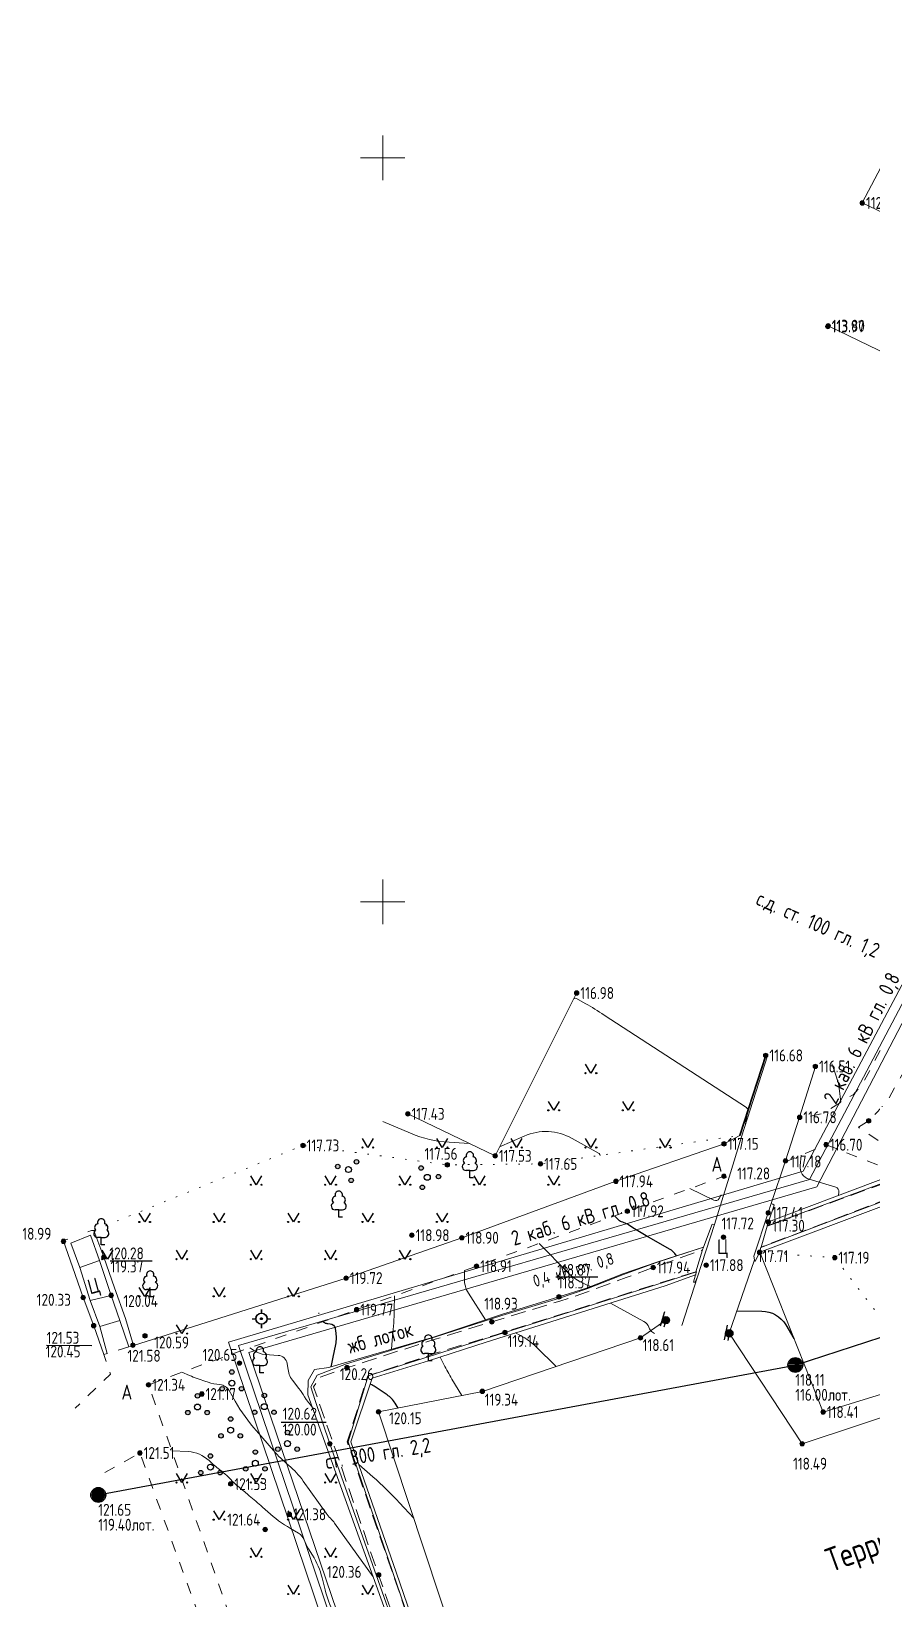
# Model space of a CAD drawing. Header units: metres. Extents: x 22515 to 24102, y 22346 to 22852.
# Drawn here: x 22593.1 to 22649.6, y 22503.2 to 22608.5 of the extents above; entities that cross this region are included whole.
import ezdxf

# ---------------------------------------------------------------- set-up
doc = ezdxf.new("R2010")
doc.units = ezdxf.units.M
for name, pattern in [('g5_01_5x1_5', [3, 1.5, -1.5]), ('g5_02x1', [3, 2, -1]), ('g5_366', [1.7, 0.2, -1.5])]:
    doc.linetypes.add(name, pattern=pattern)
for name, color, linetype in [('01_Геодезические пункты', 7, 'Continuous'), ('02_Сетка', 7, 'Continuous'), ('03_Здания и строения', 7, 'Continuous'), ('06_Инженерно-технические сооружения', 7, 'Continuous'), ('10_Границы покрытий и угодий', 7, 'Continuous'), ('11_Гидрография', 7, 'Continuous'), ('12_Рельеф', 7, 'Continuous'), ('13_Растительность', 7, 'Continuous'), ('14_Ограждения', 7, 'Continuous'), ('17_Топонимика', 7, 'Continuous'), ('19_Горизонтали', 7, 'Continuous'), ('30_Канализация', 7, 'Continuous'), ('33_Газопровод', 7, 'Continuous'), ('37_Кабель низкого напряжения', 7, 'Continuous'), ('38_Кабели высокого напряжения', 7, 'Continuous'), ('44_Крышки колодцев', 7, 'Continuous'), ('45_Номера колодцев', 7, 'Continuous'), ('61_Отметки высоты поверхности', 7, 'Continuous')]:
    doc.layers.add(name, color=color, linetype=linetype)
doc.styles.add('LIKE11', font='bm431.shx')
doc.styles.add('LIKE36', font='pragmai.shx')
doc.styles.add('Line_GUGK', font='', dxfattribs={"height": 1})
doc.styles.get("Standard").update_dxf_attribs({"font": 'GOST2304A.ttf', "height": 2})
doc.styles.get('Line_GUGK').set_extended_font_data('Bm431', italic=True)
doc.linetypes.add('g5_084a', pattern='A,0.001,[18,GUGK_2005.shx,S=5,R=180.000005,X=0,Y=0],1,[18,GUGK_2005.shx,S=12,R=180.000005,X=0,Y=0],1', length=2.001)
doc.linetypes.add('g5_084b', pattern='A,0.001,[18,GUGK_2005.shx,S=10,R=180.000005,X=0,Y=0],1,[18,GUGK_2005.shx,S=30,R=180.000005,X=0,Y=0],1', length=2.001)
doc.linetypes.add('g5_119_1', pattern='A,8,-2,[31,GUGK_2005.shx,S=0.2,R=0,X=0,Y=0],0.7,[31,GUGK_2005.shx,S=0.16,R=0,X=0,Y=0],6.6,[31,GUGK_2005.shx,S=0.16,R=180.000005,X=0,Y=0],0.7,[31,GUGK_2005.shx,S=0.2,R=180.000005,X=0,Y=0],-2', length=20)
doc.linetypes.add('g5_119_3', pattern='A,8,-2,[31,GUGK_2005.shx,S=0.2,R=0,X=0,Y=0],8,[31,GUGK_2005.shx,S=0.2,R=180.000005,X=0,Y=0],-2', length=20)
doc.linetypes.add('g5_122_k', pattern='A,2,-2,3,-0.6,["К",Line_GUGK,S=2,R=0,X=0,Y=-1],-3,3,-2,8,-2,8,-2,6', length=41.6)
doc.linetypes.add('g5_474_1a', pattern='A,2,-0.5,[28,GUGK_2005.shx,S=2,R=0,X=0,Y=0],-0.5,2', length=5)

# ---------------------------------------------------------------- blocks, each defined once
blk = doc.blocks.new('g5_395_1')
h = blk.add_hatch(color=0)
h.paths.add_polyline_path([(0.3, 1.5, 1), (-0.3, 1.5, 1)])
h.paths.add_polyline_path([(-1.6, -0.75, 1), (-1, -0.75, 1)])
h.paths.add_polyline_path([(1.6, -0.75, 1), (1, -0.75, 1)])
at = {"color": 0}
for centre, radius in [((0, 0), 0.4), ((0, 1.5), 0.3), ((-1.3, -0.75), 0.3), ((1.3, -0.75), 0.3)]:
    blk.add_circle(centre, radius, dxfattribs=at)
blk = doc.blocks.new('g5_416')
at = {"color": 0, "flags": 128}
blk.add_lwpolyline([(0.72, 1.2), (0, 0), (-0.72, 1.2)], dxfattribs=at)
at = {"color": 0}
for centre in [(-0.72, 0), (0.72, 0)]:
    blk.add_circle(centre, 0.075, dxfattribs=at)
blk = doc.blocks.new('g5_005_1')
h = blk.add_hatch(color=255)
edge = h.paths.add_edge_path()
edge.add_arc((0, 0), 0.675, 0, 360.0002)
edge = h.paths.add_edge_path(flags=16)
edge.add_arc((0, 0), 0.2, 0, 360.0002)
at = {"color": 0}
for p, q in [((-1.25, 0), (-0.75, 0)), ((0, 1.25), (0, 0.75)), ((0.75, 0), (1.25, 0)), ((0, -0.75), (0, -1.25))]:
    blk.add_line(p, q, dxfattribs=at)
for radius in [0.75, 0.125]:
    blk.add_circle((0, 0), radius, dxfattribs=at)
at = {"lineweight": 20, "style": 'LIKE36', "flags": 8}
for tag, p in [('Номер пункта', (-20.11, -1)), ('Отметка центра и земли', (2.18, -1))]:
    blk.add_attdef(tag, p, '', height=2, dxfattribs=at)
blk = doc.blocks.new('g5_388_1')
at = {"color": 0, "flags": 128}
blk.add_lwpolyline([(0, 0.99), (0.51, 0.99, 0.798042), (0.73, 1.95, 0.636328), (0.46, 2.81, 0.533064), (0, 3.5, 0.533064), (-0.46, 2.81, 0.636328), (-0.73, 1.95, 0.798042), (-0.51, 0.99)], format="xyb", dxfattribs=at)
for points in [[(0, 0.99), (-0.51, 0.99)], [(0.5, 0), (0, 0), (0, 0.99)]]:
    blk.add_lwpolyline(points, dxfattribs=at)
at = {"style": 'LIKE11', "flags": 8}
for tag, p in [('Описание', (-14.19, 0.84)), ('Метрические данные', (1.49, 0.46))]:
    blk.add_attdef(tag, p, '', height=2, dxfattribs=at)
blk = doc.blocks.new('g5_474c_1')
h = blk.add_hatch(color=0)
edge = h.paths.add_edge_path()
edge.add_arc((0, 0), 0.5, 0, 360)
at = {"color": 0}
blk.add_line((0, 0.5), (0, 1), dxfattribs=at)
at = {"color": 0, "flags": 128}
blk.add_lwpolyline([(0.5, -1), (0.5, 1)], dxfattribs=at)
at = {"color": 0}
blk.add_circle((0, 0), 0.5, dxfattribs=at)
blk = doc.blocks.new('g5_117kb')
h = blk.add_hatch(color=255)
h.paths.add_polyline_path([(0.07, 0.07), (0.92, 0.07, 0.367426), (0.07, 0.92)])
h.paths.add_polyline_path([(-0.08, 0.92, 0.367426), (-0.92, 0.07), (-0.08, 0.07)])
h.paths.add_polyline_path([(-0.08, -0.08), (-0.92, -0.08, 0.367426), (-0.08, -0.92)])
h.paths.add_polyline_path([(0.07, -0.92, 0.367426), (0.92, -0.08), (0.07, -0.08)])
at = {"color": 0, "flags": 128}
for points in [[(-1, 0), (1, 0)], [(0, 1), (0, -1)]]:
    blk.add_lwpolyline(points, dxfattribs=at)
at = {"color": 0}
blk.add_circle((0, 0), 1, dxfattribs=at)
at = {"style": 'LIKE11', "flags": 8}
for tag, p in [('Номер', (0, 1.7)), ('Отметка кольца люка', (0, -2.8)), ('Отметка земли (возле него)', (0, -4.8)), ('Верх прокладки', (0, -6.8)), ('Низ прокладки', (0, -8.8))]:
    blk.add_attdef(tag, p, '', height=1.6, dxfattribs=at)
blk = doc.blocks.new('g5_012')
at = {"color": 92, "linetype": 'ByBlock', "lineweight": -2}
for p, q in [((0, -3), (0, 3)), ((-3, 0), (3, 0))]:
    blk.add_line(p, q, dxfattribs=at)
blk = doc.blocks.new('g5_330')
at = {"linetype": 'ByBlock'}
blk.add_hatch(color=0, dxfattribs=at).paths.add_polyline_path([(-0.3, 0, 1), (0.3, 0, 1)])
at = {"color": 0, "linetype": 'ByBlock', "lineweight": -2}
blk.add_circle((0, 0), 0.3, dxfattribs=at)
at = {"color": 0, "linetype": 'ByBlock', "lineweight": 15, "flags": 12}
for tag, p in [('number', (-7.62, -0.8)), ('z', (0.5, -0.8))]:
    blk.add_attdef(tag, p, '', height=1.6, dxfattribs=at)

msp = doc.modelspace()

# ---------------------------------------------------------------- linework, layer by layer
at = {"layer": '03_Здания и строения', "color": 7, "linetype": 'Continuous', "lineweight": 20, "ltscale": 0.5, "flags": 128}
msp.add_lwpolyline([(22665.61, 22602.76), (22655.03, 22608.49), (22648.93, 22596.96), (22660.28, 22591.54), (22665.61, 22602.76)], dxfattribs=at)
at = {"layer": '06_Инженерно-технические сооружения', "color": 7, "linetype": 'Continuous', "lineweight": 20, "ltscale": 0.5, "flags": 128}
for points in [[(22659.71, 22534.58), (22656.37, 22533.33), (22650.47, 22531.18), (22642.54, 22528.24)], [(22659.52, 22534.71), (22656.28, 22533.56), (22652.63, 22532.24), (22651.36, 22531.79), (22642.62, 22528.5)], [(22642.04, 22526.46), (22650.94, 22529.81), (22660.86, 22533.44)], [(22642.12, 22526.79), (22650.91, 22530.13), (22660.64, 22533.64)], [(22642.81, 22529.74), (22642.92, 22529.7), (22643.02, 22529.63), (22642.62, 22528.5), (22642.54, 22528.24), (22642.53, 22528.22), (22642.13, 22526.81), (22642.12, 22526.79), (22642.03, 22526.45), (22641.73, 22525.84), (22641.68, 22525.96), (22641.65, 22526.2), (22642.61, 22529.11), (22642.81, 22529.74)], [(22638.84, 22528.36), (22638.26, 22526.8), (22638.2, 22526.62), (22637.74, 22525.15), (22637.78, 22525.15), (22637.72, 22524.94), (22637.59, 22524.46), (22637.69, 22524.46), (22637.85, 22524.81), (22639, 22528.32), (22638.84, 22528.36)], [(22597.26, 22521.53), (22596.55, 22523.42), (22595.83, 22525.49), (22595.23, 22527.2), (22595.35, 22527.29), (22595.53, 22527.35)], [(22597.67, 22521.47), (22597.03, 22523.22), (22596.33, 22525.43), (22595.72, 22527.07), (22597.04, 22527.62), (22597.66, 22525.92), (22598.44, 22523.57), (22599.02, 22521.88)], [(22596.87, 22527.83), (22597.12, 22527.92), (22597.27, 22527.93), (22597.94, 22526.14), (22598.67, 22524.08), (22599.4, 22522.01)], [(22596.33, 22525.43), (22597.66, 22525.92)], [(22647.42, 22416.98), (22646.6, 22418.38), (22640.78, 22434.71), (22632.77, 22457.2), (22626.6, 22474.86), (22620.65, 22491.87), (22611.65, 22516.88), (22611.69, 22517.85), (22612.1, 22518.59), (22613.06, 22518.72), (22613.89, 22518.96), (22620.11, 22520.77), (22624.68, 22522.28), (22628.54, 22523.47), (22630.39, 22524.06), (22632.83, 22525.02), (22635.12, 22525.81), (22638.26, 22526.8)], [(22638.26, 22526.8), (22635.1, 22525.78), (22632.89, 22524.98), (22630.41, 22524), (22628.51, 22523.36), (22624.71, 22522.21), (22620.23, 22520.79), (22614.26, 22518.98), (22612.29, 22518.2), (22611.86, 22517.43), (22612.15, 22516.5), (22613.14, 22513.6), (22620.82, 22491.88), (22624.86, 22480.22), (22628.86, 22468.87), (22632.88, 22457.25), (22633.04, 22457.32), (22635.57, 22450.27), (22639.39, 22439.69), (22644.13, 22426.14), (22646.73, 22418.5), (22647.5, 22417.03)], [(22633.87, 22457.59), (22629.75, 22469.3), (22626.01, 22480.21), (22621.63, 22492.55), (22617.37, 22504.94), (22614.37, 22513.73), (22615.71, 22518.16), (22624.91, 22521.07), (22635.55, 22524.44), (22637.78, 22525.15)], [(22637.72, 22524.94), (22635.67, 22524.2), (22623.65, 22520.43), (22619.76, 22519.16), (22615.98, 22518), (22614.56, 22513.73), (22617.59, 22504.98), (22621.88, 22492.52), (22626.04, 22480.67), (22629.96, 22469.4), (22634.05, 22457.66), (22636.46, 22450.72), (22640.33, 22440.05), (22644.97, 22426.79), (22648.02, 22418.08), (22648.26, 22417.63)], [(22597.03, 22523.22), (22598.44, 22523.57)], [(22597.67, 22521.47), (22599.02, 22521.88)], [(22599.02, 22521.88), (22599.62, 22520.11), (22599.93, 22520.2), (22599.4, 22522.01)], [(22597.26, 22521.53), (22597.95, 22519.59), (22598.17, 22519.66), (22597.67, 22521.47)]]:
    msp.add_lwpolyline(points, dxfattribs=at)
at = {"layer": '10_Границы покрытий и угодий', "color": 7, "linetype": 'Continuous', "lineweight": 20, "ltscale": 0.5, "flags": 128}
for points in [[(22646.64, 22588.71), (22658.82, 22582.81), (22668.56, 22578.04), (22679.92, 22572.66), (22687.27, 22569.1), (22687.76, 22568.84), (22687.9, 22568.65), (22688.12, 22568.27), (22688.63, 22566.81)], [(22642.56, 22539.67), (22640.82, 22534.23), (22639.98, 22531.5), (22639, 22528.32)], [(22645.78, 22538.95), (22644.72, 22535.53), (22643.77, 22532.6), (22642.81, 22529.74), (22642.61, 22529.11), (22641.65, 22526.2), (22641.68, 22525.96), (22639.99, 22521.02)], [(22639, 22528.32), (22637.85, 22524.81), (22636.81, 22521.54)]]:
    msp.add_lwpolyline(points, dxfattribs=at)
at = {"layer": '10_Границы покрытий и угодий', "color": 7, "linetype": 'Continuous', "lineweight": 35, "ltscale": 0.5, "flags": 128}
msp.add_lwpolyline([(22642.44, 22539.69), (22640.71, 22534.31)], dxfattribs=at)
at = {"layer": '10_Границы покрытий и угодий', "color": 7, "linetype": 'g5_01_5x1_5', "lineweight": 20, "ltscale": 0.5, "flags": 128}
for points in [[(22650.14, 22540.01), (22648.87, 22537.63), (22648.31, 22537.05), (22646.25, 22535.78), (22644.82, 22535.47)], [(22651.36, 22531.79), (22652.63, 22532.24), (22648.67, 22534.86), (22649.36, 22535.29), (22650.58, 22536.55), (22652.15, 22539.39)], [(22651.36, 22531.79), (22646.5, 22533.69), (22643.84, 22532.56)], [(22639.8, 22531.48), (22639.63, 22531.57), (22633.14, 22529.22), (22623, 22525.53), (22614.94, 22522.61), (22603.99, 22518.7), (22600.95, 22517.56), (22606.29, 22502.39), (22616.31, 22474.85), (22624.28, 22453.02), (22633.97, 22426.24), (22636.78, 22418.38), (22641.65, 22415.31), (22645.31, 22413), (22648.06, 22415.41)], [(22599.62, 22520.11), (22598.17, 22519.66), (22597.95, 22519.59), (22598.39, 22518.28), (22596.01, 22515.99)], [(22598.01, 22511.66), (22600.37, 22512.98), (22604.62, 22501.26), (22614.48, 22474.03)]]:
    msp.add_lwpolyline(points, dxfattribs=at)
at = {"layer": '10_Границы покрытий и угодий', "color": 7, "linetype": 'g5_366', "lineweight": 20, "ltscale": 0.5, "flags": 128}
msp.add_lwpolyline([(22642.04, 22526.46), (22647.08, 22526.1), (22651.11, 22520.84), (22660.8, 22523.9), (22668.6, 22528.11), (22668.93, 22528.28), (22672.61, 22530.27), (22686.71, 22531.58)], dxfattribs=at)
at = {"layer": '11_Гидрография', "color": 92, "linetype": 'g5_02x1', "lineweight": 20, "ltscale": 0.5, "flags": 128}
for points in [[(22642.53, 22528.22), (22650.5, 22531.14), (22659.72, 22534.55)], [(22660.63, 22533.65), (22650.9, 22530.15), (22642.13, 22526.81)], [(22644.11, 22426.37), (22639.49, 22439.53), (22635.58, 22450.32), (22633.11, 22457.43), (22632.91, 22457.38), (22628.9, 22468.86), (22624.91, 22480.32), (22620.81, 22492.06), (22616.42, 22504.79), (22613.49, 22513.25), (22612.05, 22517.42), (22612.46, 22518.06), (22614.29, 22518.71), (22620.21, 22520.62), (22624.03, 22521.79), (22628.6, 22523.18), (22630.46, 22523.8), (22633.06, 22524.77), (22634.88, 22525.44), (22638.2, 22526.62)], [(22637.74, 22525.15), (22635.5, 22524.45), (22624.31, 22520.92), (22620.37, 22519.72), (22615.69, 22518.17), (22614.31, 22513.72), (22617.34, 22504.97), (22621.68, 22492.29), (22625.73, 22480.6), (22629.68, 22469.27), (22633.75, 22457.66), (22633.64, 22457.62), (22636.07, 22450.63), (22640.05, 22439.6), (22644.56, 22426.67), (22647.78, 22417.99), (22648.07, 22417.49)]]:
    msp.add_lwpolyline(points, dxfattribs=at)
at = {"layer": '12_Рельеф', "color": 7, "linetype": 'g5_366', "lineweight": 20, "ltscale": 0.5, "flags": 128}
msp.add_lwpolyline([(22597.27, 22527.93), (22611.33, 22533.64), (22621.04, 22532.34), (22627.3, 22532.4), (22640.71, 22534.31)], dxfattribs=at)
at = {"layer": '12_Рельеф', "color": 7, "linetype": 'g5_084a', "lineweight": 20, "ltscale": 0.5, "flags": 128}
msp.add_lwpolyline([(22640.71, 22534.31), (22639.64, 22533.75), (22632.37, 22531.23), (22622.01, 22527.44), (22614.23, 22524.73), (22599.93, 22520.2)], dxfattribs=at)
at = {"layer": '12_Рельеф', "color": 7, "linetype": 'g5_084b', "lineweight": 20, "ltscale": 0.5, "flags": 128}
msp.add_lwpolyline([(22687.04, 22528.8), (22660.27, 22519.99), (22652.03, 22517.48), (22646.3, 22515.73), (22642.04, 22526.46)], dxfattribs=at)
at = {"layer": '14_Ограждения', "color": 7, "linetype": 'g5_474_1a', "lineweight": 20, "ltscale": 0.5, "flags": 128}
for points in [[(22618.38, 22535.76), (22624.25, 22532.94), (22629.73, 22543.88)], [(22693.25, 22530.37), (22690.87, 22530.34), (22688.53, 22528.49), (22687.04, 22528.8), (22659.71, 22518.5), (22644.89, 22513.6), (22639.99, 22521.02)], [(22635.73, 22521.9), (22634.02, 22520.71), (22623.39, 22517.12), (22616.41, 22515.74), (22623.58, 22494.1), (22627.91, 22481.19), (22631.81, 22469.63), (22638.47, 22449.99), (22641.51, 22441.03), (22645.71, 22428.55), (22649.16, 22418.57), (22652.74, 22421.46), (22664.86, 22431.7), (22692.74, 22456.4), (22693.4, 22458.2)]]:
    msp.add_lwpolyline(points, dxfattribs=at)
at = {"layer": '19_Горизонтали', "color": 32, "linetype": 'Continuous', "lineweight": 20, "ltscale": 0.5, "flags": 128}
for points, elevation in [([(22629.53, 22543.49), (22629.59, 22543.52, -0.236428), (22629.72, 22543.51), (22630.31, 22543.18, -0.016144), (22631.59, 22542.4), (22641.15, 22536.18, -0.310595), (22641.25, 22535.93), (22641.25, 22535.93, 0.004562), (22641.18, 22535.61), (22641.05, 22534.95)], 117), ([(22646.88, 22539.13), (22647.06, 22538.64, -0.007436), (22647.25, 22538.08), (22647.25, 22538.08, -0.049291), (22647.38, 22537.5), (22647.5, 22536.55)], 116.5), ([(22616.71, 22535.26), (22618.57, 22534.46, 0.08857), (22621.16, 22533.85), (22622.51, 22533.78)], 117.5), ([(22631.3, 22532.97, 0.34275), (22631.24, 22533.09), (22629.42, 22534.11, 0.236429), (22626.2, 22534.27), (22624.55, 22533.54)], 117.5), ([(22644.83, 22532.98), (22644.76, 22532.28, 0.361059), (22645.36, 22531.37), (22647.16, 22530.83, -0.366061), (22647.36, 22530.52), (22647.33, 22530.27)], 117), ([(22637.34, 22530.75), (22638.96, 22529.96, 0.408312), (22639.32, 22530.08), (22639.45, 22530.32)], 117.5), ([(22627.2, 22527.06), (22629.16, 22525.08, 0.082992), (22630.01, 22524.47), (22630.39, 22524.27, 0.036781), (22630.58, 22524.2), (22630.67, 22524.17)], 118.5), ([(22622.19, 22525.24), (22622.18, 22524.7, 0.147966), (22622.46, 22523.71), (22623.6, 22521.92)], 119), ([(22617.28, 22519.95), (22617.36, 22520.83, 0.019901), (22617.47, 22522.6), (22617.49, 22523.53)], 119.5), ([(22632.01, 22523.05), (22634.25, 22521.82, -0.171735), (22634.59, 22521.43), (22634.63, 22521.33, 0.156917), (22634.83, 22521.09), (22634.97, 22521)], 118.5), ([(22625.62, 22521.05), (22626.12, 22520.78, -0.068188), (22627.01, 22520.11), (22628.36, 22518.79)], 119), ([(22607.75, 22520.05), (22608.07, 22519.84, 0.125512), (22608.78, 22519.6), (22609.66, 22519.54, -0.345255), (22610.27, 22518.99), (22610.31, 22518.71, 0.025628), (22610.41, 22518.26), (22610.41, 22518.26, 0.102056), (22610.62, 22517.87), (22611.06, 22517.31, -0.039555), (22611.44, 22516.76), (22611.55, 22516.57, 0.068773), (22611.69, 22516.39), (22611.69, 22516.39, -0.043078), (22611.83, 22516.22), (22611.95, 22516.06)], 120.5), ([(22620.56, 22519.42), (22620.81, 22518.92, 0.018704), (22621.35, 22517.95), (22622.02, 22516.85)], 119.5), ([(22603.19, 22518.4), (22603.7, 22518.19, 0.023448), (22604.74, 22517.8), (22604.95, 22517.73, 0.053631), (22605.75, 22517.57), (22605.75, 22517.57, -0.242128), (22606.36, 22517.18), (22606.77, 22516.46, 0.047803), (22608.21, 22514.46), (22609.35, 22513.15, 0.039406), (22610.38, 22512.14), (22610.38, 22512.14, -0.063656), (22611.35, 22511.09), (22612.89, 22508.93, 0.043448), (22613.18, 22508.6), (22613.18, 22508.6, -0.043069), (22613.46, 22508.27), (22616.04, 22504.67)], 121), ([(22614.27, 22500.82, -0.104314), (22612.82, 22503.78), (22612.62, 22504.59, 0.07712), (22611.97, 22506.11), (22611.7, 22506.55, -0.052034), (22611.42, 22507.13), (22611.42, 22507.13, 0.174887), (22611.03, 22507.59), (22610.49, 22507.91, -0.051417), (22608.96, 22509.03), (22608.61, 22509.35, 0.01218), (22607.72, 22510.11), (22607.57, 22510.24, -0.002354), (22606.96, 22510.74), (22606.87, 22510.82, -0.039405), (22606.49, 22511.19), (22606.49, 22511.19, 0.050436), (22606.1, 22511.56), (22605.97, 22511.66, -0.022422), (22605.3, 22512.21), (22605.02, 22512.47, 0.172917), (22603.61, 22513.07), (22602.51, 22513.13)], 121.5), ([(22618.78, 22508.6), (22617.83, 22509.63, 0.027509), (22616.03, 22511.38), (22615.09, 22512.2)], 120.5)]:
    msp.add_lwpolyline(points, format="xyb", dxfattribs=dict(at, elevation=elevation))
at = {"layer": '19_Горизонтали', "color": 32, "linetype": 'Continuous', "lineweight": 30, "ltscale": 0.5, "flags": 128}
for points, elevation in [([(22636.45, 22526.23), (22636.32, 22526.39, 0.087586), (22636.01, 22526.65), (22634.4, 22527.57, -0.012946), (22633.51, 22528.11), (22633.22, 22528.3, 0.064962), (22632.92, 22528.45), (22632.83, 22528.48, -0.036786), (22632.68, 22528.53), (22632.68, 22528.53, -0.082986), (22632.56, 22528.62), (22632.28, 22528.91)], 118), ([(22612.68, 22521.8), (22612.78, 22521.74, 0.125511), (22613, 22521.67), (22613.16, 22521.65, -0.345254), (22613.49, 22521.36), (22613.52, 22521.17, -0.091926), (22613.51, 22520.26), (22613.34, 22519.41, -0.001611), (22613.25, 22518.98), (22613.2, 22518.76)], 120), ([(22640.53, 22522.52), (22642.18, 22522.51, -0.261926), (22643.79, 22521.6), (22644.33, 22520.68)], 118), ([(22617.72, 22516), (22617.52, 22516.33, 0.109465), (22616.99, 22516.88), (22616.18, 22517.43, 0.042281), (22615.96, 22517.55), (22615.84, 22517.6)], 120)]:
    msp.add_lwpolyline(points, format="xyb", dxfattribs=dict(at, elevation=elevation))
at = {"layer": '19_Горизонтали', "color": 32, "linetype": 'Continuous', "lineweight": 20, "ltscale": 0.5, "elevation": 117.5, "flags": 128}
msp.add_lwpolyline([(22642.38, 22526.44), (22642.36, 22526.58)], dxfattribs=at)
at = {"layer": '19_Горизонтали', "color": 32, "linetype": 'Continuous', "lineweight": 30, "ltscale": 0.5, "flags": 128}
for points, elevation in [([(22637.75, 22524.92), (22637.75, 22524.94)], 118), ([(22612.38, 22522.37), (22612.41, 22522.37)], 120)]:
    msp.add_lwpolyline(points, dxfattribs=dict(at, elevation=elevation))
at = {"layer": '30_Канализация', "color": 12, "linetype": 'g5_122_k', "lineweight": 30, "ltscale": 0.5, "flags": 128}
msp.add_lwpolyline([(22597.57, 22510.16), (22644.43, 22518.89), (22677.19, 22529.54), (22683.78, 22542.33), (22695.07, 22564.84), (22697.13, 22567.31), (22710.63, 22594.45)], dxfattribs=at)
at = {"layer": '37_Кабель низкого напряжения', "color": 1, "linetype": 'g5_119_3', "lineweight": 20, "ltscale": 0.5, "flags": 128}
msp.add_lwpolyline([(22694.17, 22565.51), (22677.91, 22532.28), (22652.7, 22543.91), (22645.88, 22530.87), (22607.69, 22519.72), (22627.32, 22462.07), (22630.29, 22462.99), (22632.89, 22455.67), (22629.01, 22454.12), (22652.08, 22387.75)], dxfattribs=at)
at = {"layer": '38_Кабели высокого напряжения', "color": 1, "linetype": 'g5_119_1', "lineweight": 20, "ltscale": 0.5, "flags": 128}
for points in [[(22650.23, 22390.57), (22627.56, 22454.81), (22631.79, 22456.39), (22629.8, 22461.88), (22626.42, 22460.94), (22606.33, 22520.43), (22644.95, 22531.91), (22652.17, 22545.51), (22677.56, 22533.77), (22692.6, 22565.09), (22651.33, 22588.6)], [(22652.1, 22588.56), (22693.38, 22565.22), (22677.81, 22533.05), (22652.45, 22544.72), (22645.39, 22531.36), (22606.99, 22520.2), (22626.88, 22461.47), (22630.13, 22462.44), (22632.36, 22456.07), (22628.29, 22454.58), (22650.5, 22390.74)]]:
    msp.add_lwpolyline(points, dxfattribs=at)
at = {"layer": '61_Отметки высоты поверхности'}
for p, q in [((22594.09, 22520.22), (22597.13, 22520.21)), ((22609.86, 22515.05), (22612.9, 22515.05))]:
    msp.add_line(p, q, dxfattribs=at)
at = {"layer": '61_Отметки высоты поверхности', "flags": 128}
for points in [[(22598.37, 22525.89), (22601.2, 22525.89)], [(22628.32, 22524.81), (22631.15, 22524.81)]]:
    msp.add_lwpolyline(points, dxfattribs=at)

# ---------------------------------------------------------------- block references
at = {"layer": '01_Геодезические пункты', "color": 7, "linetype": 'Continuous', "lineweight": 20, "xscale": 0.5, "yscale": 0.5, "zscale": 0.5}
for p in [(22608.53, 22522, 120.35), (22608.53, 22522, 120.35), (22608.54, 22522, 120.34), (22608.54, 22522, 120.32), (22608.55, 22522, 120.34), (22608.55, 22522, 120.35), (22608.54, 22522, 120.34)]:
    msp.add_blockref('g5_005_1', p, dxfattribs=at)
at = {"layer": '02_Сетка', "color": 92, "linetype": 'Continuous', "lineweight": 15, "ltscale": 0.5, "xscale": 0.5, "yscale": 0.5}
for p in [(22616.69, 22600), (22616.69, 22550)]:
    msp.add_blockref('g5_012', p, dxfattribs=at)
at = {"layer": '13_Растительность', "color": 92, "linetype": 'Continuous', "lineweight": 20, "ltscale": 0.5, "xscale": 0.5, "yscale": 0.5}
for p in [(22630.69, 22538.5), (22628.19, 22536), (22633.19, 22536), (22615.69, 22533.5), (22620.69, 22533.5), (22625.69, 22533.5), (22630.69, 22533.5), (22635.69, 22533.5), (22608.19, 22531), (22613.19, 22531), (22618.19, 22531), (22623.19, 22531), (22628.19, 22531), (22600.69, 22528.5), (22605.69, 22528.5), (22610.69, 22528.5), (22615.69, 22528.5), (22620.69, 22528.5), (22598.19, 22526), (22603.19, 22526), (22608.19, 22526), (22613.19, 22526), (22618.19, 22526), (22600.69, 22523.5), (22605.69, 22523.5), (22610.69, 22523.5), (22603.19, 22521), (22603.19, 22511), (22608.19, 22511), (22613.19, 22511), (22605.69, 22508.5), (22610.69, 22508.5), (22608.19, 22506), (22613.19, 22506), (22610.69, 22503.5), (22615.69, 22503.5)]:
    msp.add_blockref('g5_416', p, dxfattribs=at)
at = {"layer": '13_Растительность', "color": 92, "linetype": 'Continuous', "lineweight": 20, "ltscale": 0.5}
for p, xscale, yscale, rotation in [((22614.39, 22532.02), 0.4999999999999999, 0.4999999999999999, 194.0362486590076), ((22619.69, 22531.5), 0.5, 0.5, 33.69006859053339)]:
    msp.add_blockref('g5_395_1', p, dxfattribs=dict(at, xscale=xscale, yscale=yscale, rotation=rotation))
at = {"layer": '13_Растительность', "color": 92, "linetype": 'Continuous', "lineweight": 20, "xscale": 0.5, "yscale": 0.5, "zscale": 0.5}
for name, p in [('g5_388_1', (22622.55, 22531.46, 117.77)), ('g5_388_1', (22613.74, 22528.82, 118.62)), ('g5_388_1', (22597.77, 22526.97, 119.26)), ('g5_388_1', (22601.06, 22523.46, 120.06)), ('g5_388_1', (22619.76, 22519.16, 119.59)), ('g5_388_1', (22608.44, 22518.36, 120.77)), ('g5_395_1', (22606.55, 22517.67)), ('g5_395_1', (22604.24, 22516.07)), ('g5_395_1', (22608.73, 22516.09)), ('g5_395_1', (22606.47, 22514.51)), ('g5_395_1', (22610.29, 22513.61)), ('g5_395_1', (22605.11, 22512.03)), ('g5_395_1', (22608.13, 22512.29))]:
    msp.add_blockref(name, p, dxfattribs=at)
at = {"layer": '14_Ограждения', "color": 7, "linetype": 'Continuous', "lineweight": 20, "xscale": 0.5, "yscale": 0.5, "zscale": 0.5}
for p, rotation in [((22635.73, 22521.9, 118.33), 162.7177662940926), ((22639.99, 22521.02, 118.09), 168.3280040193483)]:
    msp.add_blockref('g5_474c_1', p, dxfattribs=dict(at, rotation=rotation))
at = {"layer": '44_Крышки колодцев', "color": 7, "linetype": 'Continuous', "lineweight": 20, "xscale": 0.5, "yscale": 0.5, "zscale": 0.5}
for p in [(22644.43, 22518.89, 118.11), (22597.57, 22510.16, 121.65)]:
    msp.add_blockref('g5_117kb', p, dxfattribs=at)
at = {"layer": '61_Отметки высоты поверхности', "color": 7, "linetype": 'Continuous', "lineweight": 20, "xscale": 0.5, "yscale": 0.5, "zscale": 0.5}
for p in [(22648.93, 22596.96, 112.91), (22646.62, 22588.66, 113.97), (22646.64, 22588.71, 113.8), (22629.73, 22543.88, 116.98), (22642.44, 22539.69, 116.68), (22645.78, 22538.95, 116.51), (22618.38, 22535.76, 117.43), (22644.72, 22535.53, 116.78), (22649.36, 22535.29, 116.53), (22611.33, 22533.64, 117.73), (22639.64, 22533.75, 117.15), (22646.5, 22533.69, 116.7), (22621.04, 22532.34, 117.56), (22624.25, 22532.94, 117.53), (22627.3, 22532.4, 117.65), (22643.77, 22532.6, 117.06), (22632.37, 22531.23, 117.94), (22639.63, 22531.57, 117.27), (22633.14, 22529.22, 117.92), (22642.61, 22529.11, 117.41), (22642.62, 22528.5, 117.3), (22595.23, 22527.2, 119.06), (22618.65, 22527.61, 118.98), (22622.01, 22527.44, 118.9), (22639.6, 22527.48, 117.72), (22597.94, 22526.14, 119.37), (22642.03, 22526.45, 117.52), (22642.04, 22526.46, 117.52), (22647.08, 22526.1, 117.19), (22614.23, 22524.73, 119.72), (22623, 22525.53, 118.91), (22634.88, 22525.44, 117.94), (22638.44, 22525.6, 117.88), (22596.55, 22523.42, 119.78), (22598.44, 22523.57, 120.04), (22614.94, 22522.61, 119.77), (22628.54, 22523.47, 118.66), (22597.26, 22521.53, 120.45), (22624.03, 22521.79, 118.66), (22600.71, 22520.85, 120.59), (22624.91, 22521.07, 119.14), (22634.02, 22520.71, 118.61), (22599.9, 22520.22, 121.58), (22607.06, 22519.02, 120.65), (22614.29, 22518.71, 119.69), (22600.95, 22517.56, 121.33), (22604.53, 22516.94, 121.17), (22623.39, 22517.12, 119.34), (22616.41, 22515.74, 120.15), (22646.3, 22515.73, 118.41), (22613.14, 22513.6, 120.62), (22644.89, 22513.6, 118.49), (22600.37, 22512.98, 121.51), (22606.47, 22510.9, 121.53), (22608.79, 22507.84, 121.64), (22610.42, 22508.86, 121.38), (22616.42, 22504.79, 120.36)]:
    msp.add_blockref('g5_330', p, dxfattribs=at)

# ---------------------------------------------------------------- texts
at = {"layer": '10_Границы покрытий и угодий', "color": 7, "linetype": 'Continuous', "lineweight": 15}
for s, p in [('А', (22638.8, 22531.88)), ('Ц', (22639.17, 22526.34)), ('А', (22599.13, 22516.57))]:
    msp.add_text(s, height=1, dxfattribs=at).set_placement(p)
msp.add_text('Ц', height=1, rotation=15.1612, dxfattribs=at).set_placement((22597.02, 22523.63))
at = {"layer": '11_Гидрография', "color": 7, "linetype": 'Continuous', "lineweight": 15}
msp.add_text('жб лоток', height=1, rotation=15.7469, dxfattribs=at).set_placement((22614.5, 22519.64))
at = {"layer": '17_Топонимика', "color": 7, "linetype": 'Continuous', "lineweight": 15}
msp.add_text('Территория Детского сада', height=1.6, rotation=20.0303, dxfattribs=at).set_placement((22646.85, 22504.96))
at = {"layer": '30_Канализация', "color": 12, "linetype": 'Continuous', "lineweight": 15}
msp.add_text('ст. 300 гл. 2,2', height=1, rotation=9.2261, dxfattribs=at).set_placement((22612.91, 22511.89))
at = {"layer": '33_Газопровод', "color": 132, "linetype": 'Continuous', "lineweight": 15}
msp.add_text('с.д. ст. 100 гл. 1,2', height=1, rotation=335.7532, dxfattribs=at).set_placement((22641.71, 22549.86))
at = {"layer": '37_Кабель низкого напряжения', "color": 1, "linetype": 'Continuous', "lineweight": 15}
msp.add_text('0,4 кВ гл. 0,8', height=0.8, rotation=16.3638, dxfattribs=at).set_placement((22626.93, 22524.12))
at = {"layer": '38_Кабели высокого напряжения', "color": 1, "linetype": 'Continuous', "lineweight": 15}
for rotation, p in [(63.1281, (22647.16, 22536.34)), (16.4855, (22625.52, 22526.89))]:
    msp.add_text('2 каб. 6 кВ гл. 0,8', height=1, rotation=rotation, dxfattribs=at).set_placement(p)
at = {"layer": '45_Номера колодцев', "color": 7, "linetype": 'Continuous', "lineweight": 15, "ltscale": 0.5}
for s, p in [('118.11', (22644.43, 22517.49)), ('116.00лот.', (22644.43, 22516.49)), ('121.65', (22597.57, 22508.76)), ('119.40лот.', (22597.57, 22507.76))]:
    msp.add_text(s, height=0.8, dxfattribs=at).set_placement(p)
at = {"layer": '61_Отметки высоты поверхности', "color": 7, "linetype": 'Continuous', "lineweight": 15, "ltscale": 0.5}
for s, p in [('112.91', (22649.18, 22596.56)), ('113.97', (22646.87, 22588.26)), ('113.80', (22646.89, 22588.31)), ('116.98', (22629.98, 22543.48)), ('116.68', (22642.69, 22539.29)), ('116.51', (22646.03, 22538.55)), ('117.43', (22618.63, 22535.36)), ('116.78', (22644.97, 22535.13)), ('117.73', (22611.58, 22533.24)), ('117.56', (22619.5, 22532.68)), ('117.53', (22624.5, 22532.54)), ('117.15', (22639.89, 22533.35)), ('116.70', (22646.75, 22533.29)), ('117.65', (22627.55, 22532)), ('117.18', (22644.09, 22532.16)), ('117.94', (22632.62, 22530.83)), ('117.28', (22640.52, 22531.36)), ('117.92', (22633.39, 22528.82)), ('117.41', (22642.86, 22528.71)), ('118.99', (22592.14, 22527.31)), ('118.98', (22618.9, 22527.21)), ('117.72', (22639.47, 22528)), ('117.30', (22642.89, 22527.85)), ('118.90', (22622.26, 22527.04)), ('120.28', (22598.31, 22525.99)), ('119.37', (22598.39, 22525.11)), ('118.91', (22623.25, 22525.13)), ('117.88', (22638.69, 22525.2)), ('117.71', (22641.9, 22525.8)), ('117.19', (22647.33, 22525.7)), ('119.72', (22614.48, 22524.33)), ('118.87', (22628.43, 22524.88)), ('118.37', (22628.46, 22524.03)), ('117.94', (22635.13, 22525.04)), ('120.33', (22593.43, 22522.87)), ('120.04', (22599.26, 22522.79)), ('119.77', (22615.19, 22522.21)), ('118.93', (22623.52, 22522.61)), ('121.53', (22594.1, 22520.32)), ('120.59', (22601.33, 22520)), ('119.14', (22625.09, 22520.1)), ('118.61', (22634.17, 22519.83)), ('120.45', (22594.03, 22519.4)), ('121.58', (22599.53, 22519.11)), ('120.65', (22604.58, 22519.17)), ('120.26', (22613.81, 22517.88)), ('121.34', (22601.2, 22517.16)), ('121.17', (22604.78, 22516.54)), ('119.34', (22623.55, 22516.16)), ('120.62', (22609.97, 22515.22)), ('120.15', (22617.12, 22514.91)), ('118.41', (22646.55, 22515.33)), ('120.00', (22609.97, 22514.15)), ('121.51', (22600.62, 22512.58)), ('118.49', (22644.28, 22511.86)), ('121.53', (22606.72, 22510.49)), ('121.38', (22610.67, 22508.46)), ('121.64', (22606.24, 22508.1)), ('120.36', (22612.95, 22504.59))]:
    msp.add_text(s, height=0.8, dxfattribs=at).set_placement(p)

doc.saveas('drawing.dxf')
